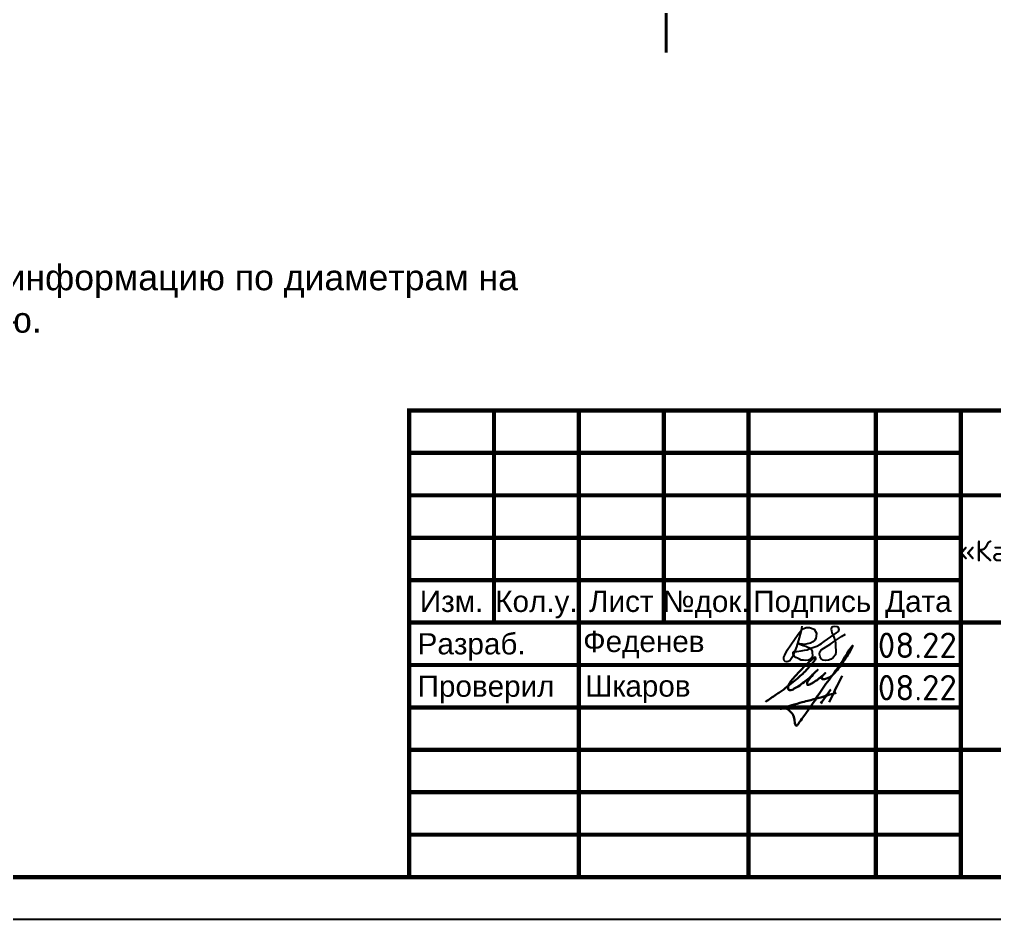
# Model space of a CAD drawing. Header units: millimetres. Extents: x 1114 to 8235, y 637 to 5441.
# Drawn here: x 1826.5 to 1941.4, y 1924.7 to 2030.8 of the extents above; entities that cross this region are included whole.
import ezdxf
from ezdxf.enums import TextEntityAlignment as Align

# ---------------------------------------------------------------- set-up
doc = ezdxf.new("R2010")
doc.units = ezdxf.units.MM
for name, color, linetype, lineweight in [('3 Оъекты сущ.', 7, 'Continuous', 30), ('Размерный', 4, 'Continuous', 30), ('Размеры на чертеже', 250, 'Continuous', 25)]:
    doc.layers.add(name, color=color, linetype=linetype, lineweight=lineweight)
doc.layers.add('рамка', color=7, linetype='Continuous')
doc.styles.add('-ISOCPEUR-', font='isocpeur.ttf')
doc.styles.get("Standard").update_dxf_attribs({"font": 'arial.ttf'})

# ---------------------------------------------------------------- blocks, each defined once
blk = doc.blocks.new('*U292')
blk.add_lwpolyline([(0, 0), (420, 0), (420, -297), (0, -297)], close=True)
at = {"const_width": 0.5}
blk.add_lwpolyline([(20, -5), (415, -5), (415, -292), (20, -292)], close=True, dxfattribs=at)
for points in [[(230, -292), (230, -237), (415, -237)], [(240, -237), (240, -262)], [(250, -237), (250, -292)], [(260, -237), (260, -262)], [(270, -237), (270, -292)], [(285, -237), (285, -292)], [(295, -237), (295, -292)], [(230, -242), (295, -242)], [(230, -247), (295, -247)], [(295, -247), (415, -247)], [(230, -252), (295, -252)], [(230, -257), (295, -257)], [(230, -262), (415, -262)], [(230, -267), (295, -267)], [(230, -272), (295, -272)], [(230, -277), (295, -277)], [(295, -277), (415, -277)], [(230, -282), (295, -282)], [(230, -287), (295, -287)]]:
    blk.add_lwpolyline(points, dxfattribs=at)
for s, p in [('Изм.', (235, -259.5)), ('Кол.у.', (245, -259.5)), ('Лист', (255, -259.5)), ('№док.', (265, -259.5)), ('Подпись', (277.5, -259.5)), ('Дата', (290, -259.5))]:
    blk.add_text(s, height=2.5).set_placement(p, align=Align.MIDDLE_CENTER)
for s, p in [('Разраб.', (231, -264.5)), ('Проверил', (231, -269.5))]:
    blk.add_text(s, height=2.5).set_placement(p, align=Align.MIDDLE_LEFT)
at = {"insert": (353.34, -255.97), "char_height": 2.5, "width": 124.3112, "attachment_point": 5, "style": '-ISOCPEUR-'}
blk.add_mtext('\\pi3.21545;{\\C7;«Капитальный ремонт тепловых сетей от ТК-8013 по ул. Куйбышева,д.7 до ж/д. №6 по ул. Луговая в ГО г. Рыбинск Ярославской области».}', dxfattribs=at)
blk.add_attdef('РАЗРАБОТАЛ', text='', height=2.5).set_placement((250.5, -264.22), align=Align.MIDDLE_LEFT)
at = {"flags": 8}
for tag, height, p in [('ДАТА', 2.5, (290.07, -264.4)), ('ЛИСТ', 3, (386.39, -271.92)), ('ЛИСТОВ', 3, (403.89, -271.92))]:
    blk.add_attdef(tag, text='', height=height, dxfattribs=at).set_placement(p, align=Align.MIDDLE_CENTER)
blk.add_attdef('ПРОВЕРИЛ', (250.75, -270.73), '', height=2.5)
for tag, p in [('ТЕПЛОВЫЕ_СЕТИ_001', (315.41, -270.98)), ('ИМЯ_ЧЕРТЕЖА_001', (317.51, -285.58))]:
    blk.add_attdef(tag, p, '', height=3, dxfattribs=at)
at = {"style": '-ISOCPEUR-', "flags": 8}
blk.add_attdef('ФОРМАТ', text='', height=3, dxfattribs=at).set_placement((380.97, -294.75), align=Align.MIDDLE_CENTER)
blk = doc.blocks.new('подпись')
at = {"lineweight": 30}
for points in [[(-0.82, -1.23), (-0.21, -0.8), (0.43, -0.36), (0.86, -0.08), (1.32, 0.25), (2, 0.77), (2.8, 1.4), (3.27, 1.83), (3.84, 2.36), (4.46, 3.07), (5.01, 3.73), (5.08, 3.95), (5.01, 4.03), (4.91, 4), (4.76, 3.88), (4.33, 3.49), (3.4, 2.58), (2.34, 1.43), (1.83, 0.48), (1.87, 0.23), (1.99, 0.16), (2.17, 0.16), (2.41, 0.25), (3.02, 0.6), (3.71, 1.09), (4.34, 1.62), (5.32, 2.55), (4.75, 1.98), (4.27, 1.36), (4.08, 1.05), (4.07, 0.85), (4.11, 0.78), (4.25, 0.78), (4.42, 0.84), (4.78, 1.05), (5.16, 1.3), (5.47, 1.51), (5.72, 1.73), (6.05, 1.99), (6.23, 2.18), (5.94, 1.88), (5.8, 1.63), (5.8, 1.5), (5.89, 1.44), (6.13, 1.46), (6.57, 1.6), (6.9, 1.79), (7.5, 2.39), (8.04, 3.08), (8.61, 3.92), (9.15, 4.76), (9.43, 5.33), (8, 3.26), (6.29, 0.88), (3.58, -3.07), (3.05, -3.8), (2.85, -4.05), (2.49, -2.98), (2.12, -2.39), (1.3, -1.96), (1.02, -2.03), (2.91, -1.44), (4.7, -0.96), (7.51, -0.15)], [(8.19, 1.85), (6.68, -1.27)], [(6.86, 0.23), (5.67, -1.43)]]:
    blk.add_spline(points, degree=3, dxfattribs=at)
blk = doc.blocks.new('Подпись Леха')
at = {"layer": 'рамка'}
blk.add_blockref('подпись', (2.7, 0.11), dxfattribs=at)

msp = doc.modelspace()

# ---------------------------------------------------------------- linework, layer by layer
msp.add_lwpolyline([(1918.664, 1959.267), (1918.563, 1958.745), (1918.355, 1957.888), (1918.038, 1956.807), (1917.574, 1955.646), (1917.255, 1955.175), (1917.062, 1955.076), (1916.868, 1955.052), (1916.679, 1955.076), (1916.582, 1955.187), (1916.534, 1955.371), (1916.539, 1955.58), (1916.636, 1955.841), (1916.939, 1956.401), (1918.213, 1958.315), (1918.709, 1958.889), (1919.159, 1959.082), (1919.539, 1959.075), (1920.106, 1958.912), (1920.369, 1958.439), (1920.346, 1958.051), (1920.289, 1957.788), (1920.172, 1957.604), (1919.969, 1957.42), (1919.658, 1957.264), (1919.299, 1957.163), (1918.988, 1957.104), (1918.721, 1957.114), (1918.464, 1957.123), (1918.226, 1957.235), (1918.169, 1957.252), (1918.424, 1957.142), (1918.631, 1957.053), (1918.823, 1956.985), (1919.143, 1956.893), (1919.369, 1956.787), (1919.579, 1956.688), (1919.716, 1956.592), (1919.868, 1956.321), (1919.891, 1956.071), (1919.915, 1955.823), (1919.86, 1955.579), (1919.665, 1955.361), (1919.423, 1955.251), (1919.126, 1955.22), (1918.837, 1955.236), (1918.593, 1955.249), (1918.368, 1955.353), (1918.129, 1955.463), (1917.946, 1955.547), (1917.836, 1955.649), (1917.698, 1955.778), (1917.614, 1955.989), (1917.619, 1956.18), (1917.731, 1956.244), (1918.064, 1956.278), (1918.564, 1956.329), (1918.973, 1956.415), (1919.266, 1956.476), (1919.515, 1956.586), (1919.95, 1956.742), (1920.425, 1956.903), (1920.786, 1957.074), (1920.987, 1957.216), (1921.285, 1957.427), (1921.684, 1957.709), (1922.067, 1957.981), (1922.365, 1958.191), (1922.729, 1958.449), (1922.984, 1958.629), (1923.036, 1958.873), (1922.982, 1959.077), (1922.81, 1959.186), (1922.559, 1959.202), (1922.309, 1959.17), (1922.157, 1959.077), (1922.104, 1958.896), (1922.133, 1958.696), (1922.206, 1958.476), (1922.383, 1958.08), (1922.573, 1957.532), (1922.622, 1957.268), (1922.637, 1956.95), (1922.654, 1956.213), (1922.607, 1955.876), (1922.364, 1955.555), (1922.121, 1955.344), (1921.807, 1955.25), (1921.462, 1955.203), (1921.157, 1955.242), (1920.921, 1955.391), (1920.796, 1955.649), (1920.726, 1955.947), (1920.765, 1956.229), (1920.929, 1956.448), (1922.074, 1957.184), (1922.505, 1957.49), (1923.312, 1958.015), (1923.786, 1958.323)])
at = {"layer": '3 Оъекты сущ.', "lineweight": 40, "ltscale": 50}
msp.add_line((1902.687, 2077.24), (1902.687, 2026.858), dxfattribs=at)

# ---------------------------------------------------------------- block references
msp.add_blockref('Подпись Леха', (1912.504, 1951.442))
at = {"layer": 'Размеры на чертеже', "lineweight": 90}
ref = msp.add_blockref('*U292', (1642.383, 2221.672), dxfattribs=at)
ref.add_attrib('РАЗРАБОТАЛ', 'Феденев', dxfattribs={"layer": '0', "height": 2.5}).set_placement((1892.884, 1957.448), align=Align.MIDDLE_LEFT)
ref.add_attrib('ПРОВЕРИЛ', 'Шкаров', (1893.132, 1950.943), dxfattribs={"layer": '0', "height": 2.5})

# ---------------------------------------------------------------- texts
at = {"insert": (1759.261, 2001.843), "char_height": 3, "attachment_point": 1}
msp.add_mtext_dynamic_manual_height_columns('\\pi-9,l12,t12;1.^IНеобходимо предоставить информацию по диаметрам на ответвлениях к потребителю.', width=131.67956, gutter_width=12.5, heights=[0], dxfattribs=at)
at = {"layer": 'Размерный', "color": 0, "style": '-ISOCPEUR-'}
for p in [(1927.604, 1955.495), (1927.604, 1950.495)]:
    msp.add_text('08.22', height=3, dxfattribs=at).set_placement(p)

doc.saveas('drawing.dxf')
